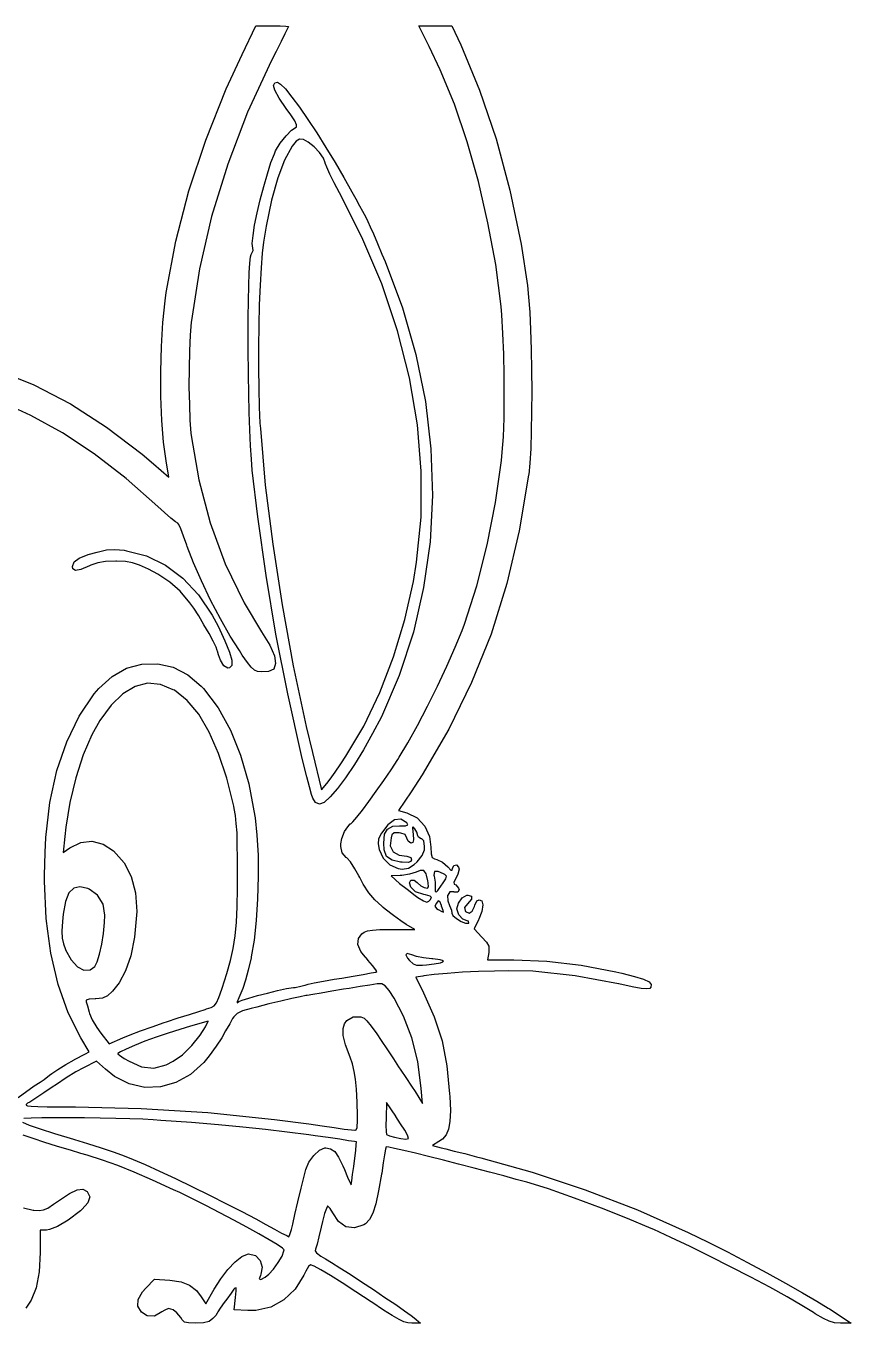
# Model space of a CAD drawing. Extents: x 79.4 to 120.6, y -134.6 to -65.4.
# Drawn here: x 111.06 to 114.24, y -134.37 to -129.37 of the extents above; entities that cross this region are included whole.
import ezdxf

# ---------------------------------------------------------------- set-up
doc = ezdxf.new("R2010")
doc.units = 0
doc.layers.add('BLACK', color=7, linetype='CONTINUOUS')

msp = doc.modelspace()

# ---------------------------------------------------------------- linework, layer by layer
at = {"layer": 'BLACK', "linetype": 'CONTINUOUS'}
for p, q in [((111.89, -129.475), (111.943, -129.365)), ((111.943, -129.365), (112.006, -129.365)), ((112.006, -129.365), (112.036, -129.365)), ((112.036, -129.365), (112.058, -129.366)), ((112.055, -129.395), (112.04, -129.425)), ((112.065, -129.375), (112.055, -129.395)), ((112.058, -129.366), (112.068, -129.367)), ((112.068, -129.367), (112.065, -129.375)), ((112.068, -129.367), (112.068, -129.367)), ((112.611, -129.444), (112.571, -129.365)), ((112.571, -129.365), (112.699, -129.365)), ((112.699, -129.365), (112.733, -129.438)), ((112.04, -129.425), (112.021, -129.463)), ((112.654, -129.534), (112.611, -129.444)), ((112.733, -129.438), (112.806, -129.613)), ((111.828, -129.608), (111.89, -129.475)), ((112.003, -129.498), (111.911, -129.697)), ((112.021, -129.463), (112.003, -129.498)), ((112.709, -129.667), (112.654, -129.534)), ((112.011, -129.594), (112.016, -129.584)), ((112.016, -129.613), (112.011, -129.594)), ((112.016, -129.584), (112.026, -129.582)), ((112.026, -129.582), (112.038, -129.589)), ((112.038, -129.589), (112.057, -129.608)), ((111.749, -129.805), (111.828, -129.608)), ((112.032, -129.643), (112.016, -129.613)), ((112.06, -129.683), (112.032, -129.643)), ((112.057, -129.608), (112.082, -129.639)), ((112.082, -129.639), (112.111, -129.678)), ((112.806, -129.613), (112.87, -129.8)), ((111.911, -129.697), (111.834, -129.898)), ((112.077, -129.708), (112.06, -129.683)), ((112.111, -129.678), (112.143, -129.725)), ((112.758, -129.812), (112.709, -129.667)), ((112.093, -129.731), (112.077, -129.708)), ((112.1, -129.746), (112.093, -129.731)), ((112.1, -129.754), (112.1, -129.746)), ((112.143, -129.725), (112.178, -129.777)), ((112.037, -129.817), (112.059, -129.788)), ((112.059, -129.788), (112.08, -129.767)), ((112.08, -129.767), (112.094, -129.758)), ((112.094, -129.758), (112.1, -129.754)), ((112.178, -129.777), (112.213, -129.833)), ((112.87, -129.8), (112.923, -129.998)), ((111.684, -130), (111.749, -129.805)), ((112.014, -129.858), (112.019, -129.847)), ((112.019, -129.847), (112.037, -129.817)), ((112.083, -129.829), (112.053, -129.882)), ((112.098, -129.809), (112.083, -129.828)), ((112.083, -129.828), (112.083, -129.829)), ((112.111, -129.801), (112.098, -129.809)), ((112.126, -129.803), (112.111, -129.801)), ((112.145, -129.813), (112.126, -129.803)), ((112.126, -129.803), (112.126, -129.803)), ((112.167, -129.831), (112.145, -129.813)), ((112.188, -129.853), (112.167, -129.831)), ((112.213, -129.833), (112.249, -129.891)), ((112.802, -129.965), (112.758, -129.812)), ((111.834, -129.898), (111.771, -130.1)), ((111.987, -129.935), (112.001, -129.892)), ((112.001, -129.892), (112.014, -129.858)), ((112.053, -129.882), (112.027, -129.951)), ((112.204, -129.875), (112.188, -129.853)), ((112.21, -129.893), (112.204, -129.875)), ((112.21, -129.894), (112.21, -129.893)), ((112.216, -129.91), (112.21, -129.894)), ((112.249, -129.891), (112.282, -129.949)), ((111.973, -129.984), (111.987, -129.935)), ((112.228, -129.936), (112.216, -129.91)), ((112.245, -129.97), (112.228, -129.936)), ((112.282, -129.949), (112.313, -130.004)), ((111.634, -130.195), (111.684, -130)), ((111.959, -130.035), (111.973, -129.984)), ((112.027, -129.951), (112.003, -130.036)), ((112.265, -130.008), (112.245, -129.97)), ((112.838, -130.124), (112.802, -129.965)), ((112.923, -129.998), (112.966, -130.206)), ((111.948, -130.086), (111.959, -130.035)), ((112.003, -130.036), (111.982, -130.137)), ((112.352, -130.179), (112.265, -130.008)), ((112.313, -130.004), (112.328, -130.032)), ((112.328, -130.032), (112.342, -130.059)), ((111.771, -130.1), (111.725, -130.301)), ((111.938, -130.133), (111.948, -130.086)), ((112.342, -130.059), (112.354, -130.079)), ((112.354, -130.079), (112.36, -130.09)), ((112.36, -130.09), (112.36, -130.09)), ((112.36, -130.09), (112.366, -130.099)), ((112.366, -130.099), (112.375, -130.119)), ((111.932, -130.173), (111.938, -130.133)), ((111.982, -130.137), (111.972, -130.198)), ((112.375, -130.119), (112.384, -130.14)), ((112.384, -130.14), (112.396, -130.167)), ((112.868, -130.285), (112.838, -130.124)), ((111.597, -130.392), (111.634, -130.195)), ((111.929, -130.204), (111.932, -130.173)), ((111.972, -130.198), (111.967, -130.241)), ((112.428, -130.359), (112.352, -130.179)), ((112.396, -130.167), (112.412, -130.204)), ((111.922, -130.255), (111.925, -130.246)), ((111.925, -130.246), (111.932, -130.231)), ((111.931, -130.222), (111.929, -130.204)), ((111.932, -130.231), (111.931, -130.222)), ((111.967, -130.241), (111.963, -130.297)), ((112.412, -130.204), (112.429, -130.245)), ((112.429, -130.245), (112.441, -130.273)), ((112.966, -130.206), (112.991, -130.365)), ((111.917, -130.317), (111.919, -130.28)), ((111.919, -130.28), (111.922, -130.255)), ((111.963, -130.297), (111.959, -130.364)), ((112.441, -130.273), (112.508, -130.452)), ((112.889, -130.446), (112.868, -130.285)), ((111.725, -130.301), (111.694, -130.5)), ((111.915, -130.366), (111.917, -130.317)), ((111.593, -130.424), (111.597, -130.392)), ((111.914, -130.424), (111.915, -130.366)), ((111.959, -130.364), (111.956, -130.44)), ((112.489, -130.54), (112.428, -130.359)), ((112.991, -130.365), (112.995, -130.41)), ((111.584, -130.508), (111.593, -130.424)), ((111.913, -130.489), (111.914, -130.424)), ((111.956, -130.44), (111.954, -130.52)), ((112.892, -130.479), (112.889, -130.446)), ((112.995, -130.41), (112.999, -130.468)), ((111.694, -130.5), (111.693, -130.507)), ((111.913, -130.559), (111.913, -130.489)), ((112.508, -130.452), (112.56, -130.632)), ((112.896, -130.55), (112.892, -130.479)), ((112.999, -130.468), (113.002, -130.537)), ((111.578, -130.601), (111.584, -130.508)), ((111.693, -130.507), (111.689, -130.557)), ((111.954, -130.52), (111.953, -130.602)), ((112.535, -130.721), (112.489, -130.54)), ((112.899, -130.63), (112.896, -130.55)), ((113.002, -130.537), (113.005, -130.612)), ((111.689, -130.557), (111.686, -130.618)), ((111.913, -130.633), (111.913, -130.559)), ((111.576, -130.697), (111.578, -130.601)), ((111.686, -130.618), (111.685, -130.686)), ((111.914, -130.684), (111.913, -130.633)), ((111.953, -130.602), (111.953, -130.684)), ((112.56, -130.632), (112.597, -130.813)), ((112.901, -130.713), (112.899, -130.63)), ((113.005, -130.612), (113.006, -130.692)), ((110.944, -130.692), (111.086, -130.749)), ((111.576, -130.794), (111.576, -130.697)), ((111.685, -130.686), (111.684, -130.756)), ((111.914, -130.708), (111.914, -130.684)), ((111.953, -130.684), (111.954, -130.762)), ((113.006, -130.692), (113.007, -130.773)), ((111.086, -130.749), (111.227, -130.822)), ((111.916, -130.783), (111.914, -130.708)), ((112.566, -130.902), (112.535, -130.721)), ((112.901, -130.797), (112.901, -130.713)), ((111.58, -130.886), (111.576, -130.794)), ((111.684, -130.756), (111.686, -130.824)), ((111.917, -130.855), (111.916, -130.783)), ((111.954, -130.762), (111.955, -130.834)), ((112.9, -130.877), (112.901, -130.797)), ((113.007, -130.773), (113.006, -130.852)), ((111.075, -130.866), (110.957, -130.813)), ((111.227, -130.822), (111.366, -130.911)), ((111.686, -130.824), (111.688, -130.885)), ((111.955, -130.834), (111.958, -130.896)), ((112.597, -130.813), (112.618, -130.995)), ((111.196, -130.934), (111.075, -130.866)), ((111.586, -130.969), (111.58, -130.886)), ((111.688, -130.885), (111.692, -130.935)), ((111.92, -130.922), (111.917, -130.855)), ((111.958, -130.896), (111.96, -130.917)), ((112.898, -130.949), (112.9, -130.877)), ((113.006, -130.852), (113.005, -130.927)), ((111.319, -131.015), (111.196, -130.934)), ((111.366, -130.911), (111.504, -131.016)), ((111.692, -130.935), (111.693, -130.944)), ((111.693, -130.944), (111.722, -131.115)), ((111.922, -130.983), (111.92, -130.922)), ((111.96, -130.917), (111.979, -131.135)), ((112.581, -131.081), (112.566, -130.902)), ((112.893, -131.008), (112.898, -130.949)), ((113.005, -130.927), (113.003, -130.994)), ((111.596, -131.041), (111.586, -130.969)), ((111.926, -131.035), (111.922, -130.983)), ((112.618, -130.995), (112.624, -131.175)), ((113.003, -130.994), (113, -131.05)), ((111.442, -131.11), (111.319, -131.015)), ((111.504, -131.016), (111.548, -131.053)), ((111.607, -131.104), (111.596, -131.041)), ((111.929, -131.077), (111.926, -131.035)), ((112.867, -131.202), (112.89, -131.04)), ((112.89, -131.04), (112.893, -131.008)), ((113, -131.05), (112.996, -131.094)), ((111.548, -131.053), (111.607, -131.104)), ((111.95, -131.257), (111.929, -131.077)), ((112.58, -131.258), (112.581, -131.081)), ((112.995, -131.097), (112.959, -131.311)), ((112.996, -131.094), (112.995, -131.097)), ((111.565, -131.218), (111.442, -131.11)), ((111.722, -131.115), (111.766, -131.28)), ((111.979, -131.135), (112.008, -131.362)), ((112.624, -131.175), (112.615, -131.354)), ((111.59, -131.24), (111.565, -131.218)), ((111.614, -131.262), (111.59, -131.24)), ((112.835, -131.365), (112.867, -131.202)), ((111.632, -131.276), (111.614, -131.262)), ((111.641, -131.282), (111.632, -131.276)), ((111.645, -131.287), (111.641, -131.282)), ((111.653, -131.304), (111.645, -131.287)), ((111.766, -131.28), (111.824, -131.438)), ((111.982, -131.484), (111.95, -131.257)), ((112.563, -131.432), (112.58, -131.258)), ((111.664, -131.332), (111.653, -131.304)), ((111.676, -131.367), (111.664, -131.332)), ((112.959, -131.311), (112.911, -131.514)), ((111.296, -131.402), (111.33, -131.393)), ((111.33, -131.393), (111.367, -131.385)), ((111.367, -131.385), (111.399, -131.383)), ((111.399, -131.383), (111.434, -131.386)), ((111.434, -131.386), (111.444, -131.388)), ((111.444, -131.388), (111.521, -131.408)), ((111.678, -131.372), (111.676, -131.367)), ((111.702, -131.434), (111.678, -131.372)), ((112.008, -131.362), (112.044, -131.596)), ((112.615, -131.354), (112.59, -131.53)), ((112.795, -131.523), (112.835, -131.365)), ((111.235, -131.449), (111.241, -131.431)), ((111.237, -131.458), (111.235, -131.449)), ((111.241, -131.431), (111.261, -131.416)), ((111.261, -131.416), (111.296, -131.402)), ((111.301, -131.446), (111.268, -131.46)), ((111.306, -131.444), (111.301, -131.446)), ((111.333, -131.434), (111.306, -131.444)), ((111.363, -131.429), (111.333, -131.434)), ((111.403, -131.428), (111.363, -131.429)), ((111.405, -131.428), (111.403, -131.428)), ((111.44, -131.43), (111.405, -131.428)), ((111.467, -131.434), (111.44, -131.43)), ((111.494, -131.443), (111.467, -131.434)), ((111.528, -131.459), (111.494, -131.443)), ((111.521, -131.408), (111.594, -131.444)), ((111.594, -131.444), (111.661, -131.494)), ((111.733, -131.504), (111.702, -131.434)), ((111.824, -131.438), (111.898, -131.589)), ((112.551, -131.506), (112.563, -131.432)), ((111.247, -131.464), (111.237, -131.458)), ((111.268, -131.46), (111.247, -131.464)), ((111.565, -131.478), (111.528, -131.459)), ((111.611, -131.509), (111.565, -131.478)), ((111.661, -131.494), (111.721, -131.558)), ((112.02, -131.709), (111.982, -131.484)), ((111.65, -131.544), (111.611, -131.509)), ((111.688, -131.589), (111.65, -131.544)), ((111.768, -131.578), (111.733, -131.504)), ((112.518, -131.653), (112.551, -131.506)), ((112.59, -131.53), (112.551, -131.702)), ((112.747, -131.671), (112.795, -131.523)), ((112.911, -131.514), (112.85, -131.709)), ((111.703, -131.609), (111.688, -131.589)), ((111.721, -131.558), (111.774, -131.636)), ((111.806, -131.65), (111.768, -131.578)), ((111.898, -131.589), (111.965, -131.7)), ((112.044, -131.596), (112.087, -131.832)), ((111.722, -131.639), (111.703, -131.609)), ((111.742, -131.673), (111.722, -131.639)), ((111.774, -131.636), (111.797, -131.679)), ((111.843, -131.717), (111.806, -131.65)), ((111.762, -131.707), (111.742, -131.673)), ((111.797, -131.679), (111.823, -131.735)), ((111.965, -131.7), (111.996, -131.752)), ((112.474, -131.797), (112.518, -131.653)), ((112.712, -131.76), (112.738, -131.696)), ((112.738, -131.696), (112.747, -131.671)), ((111.778, -131.737), (111.762, -131.707)), ((111.789, -131.76), (111.778, -131.737)), ((111.823, -131.735), (111.841, -131.779)), ((111.879, -131.773), (111.843, -131.717)), ((112.066, -131.939), (112.02, -131.709)), ((112.551, -131.702), (112.496, -131.869)), ((112.85, -131.709), (112.775, -131.896)), ((111.793, -131.773), (111.789, -131.76)), ((111.794, -131.775), (111.793, -131.773)), ((111.798, -131.789), (111.794, -131.775)), ((111.806, -131.81), (111.798, -131.789)), ((111.841, -131.779), (111.85, -131.81)), ((111.89, -131.79), (111.879, -131.773)), ((111.91, -131.819), (111.89, -131.79)), ((111.996, -131.752), (112.014, -131.793)), ((112.014, -131.793), (112.019, -131.823)), ((112.421, -131.935), (112.474, -131.797)), ((112.679, -131.833), (112.712, -131.76)), ((111.388, -131.873), (111.444, -131.841)), ((111.444, -131.841), (111.503, -131.825)), ((111.503, -131.825), (111.564, -131.824)), ((111.564, -131.824), (111.623, -131.837)), ((111.623, -131.837), (111.68, -131.866)), ((111.819, -131.832), (111.806, -131.81)), ((111.835, -131.84), (111.819, -131.832)), ((111.841, -131.839), (111.835, -131.84)), ((111.85, -131.83), (111.841, -131.839)), ((111.85, -131.81), (111.85, -131.83)), ((111.925, -131.837), (111.91, -131.819)), ((111.937, -131.848), (111.925, -131.837)), ((111.949, -131.853), (111.937, -131.848)), ((112.012, -131.844), (111.992, -131.854)), ((112.019, -131.823), (112.012, -131.844)), ((112.087, -131.832), (112.137, -132.066)), ((112.643, -131.91), (112.679, -131.833)), ((111.337, -131.919), (111.388, -131.873)), ((111.525, -131.899), (111.477, -131.911)), ((111.575, -131.903), (111.525, -131.899)), ((111.68, -131.866), (111.732, -131.91)), ((111.963, -131.855), (111.949, -131.853)), ((111.992, -131.854), (111.963, -131.855)), ((112.496, -131.869), (112.427, -132.028)), ((112.775, -131.896), (112.687, -132.076)), ((111.261, -132.026), (111.319, -131.94)), ((111.319, -131.94), (111.337, -131.919)), ((111.429, -131.939), (111.384, -131.983)), ((111.477, -131.911), (111.429, -131.939)), ((111.624, -131.924), (111.575, -131.903)), ((111.629, -131.926), (111.624, -131.924)), ((111.677, -131.965), (111.629, -131.926)), ((111.732, -131.91), (111.741, -131.919)), ((111.741, -131.919), (111.797, -131.994)), ((112.119, -132.177), (112.066, -131.939)), ((112.359, -132.064), (112.421, -131.935)), ((112.605, -131.987), (112.643, -131.91)), ((111.384, -131.983), (111.341, -132.042)), ((111.722, -132.018), (111.677, -131.965)), ((111.797, -131.994), (111.845, -132.079)), ((112.566, -132.062), (112.605, -131.987)), ((111.213, -132.124), (111.261, -132.026)), ((111.341, -132.042), (111.31, -132.098)), ((111.762, -132.087), (111.722, -132.018)), ((112.427, -132.028), (112.393, -132.093)), ((111.31, -132.098), (111.277, -132.175)), ((111.799, -132.169), (111.762, -132.087)), ((111.845, -132.079), (111.884, -132.176)), ((112.137, -132.066), (112.161, -132.166)), ((112.29, -132.18), (112.359, -132.064)), ((112.393, -132.093), (112.358, -132.155)), ((112.529, -132.128), (112.566, -132.062)), ((112.687, -132.076), (112.584, -132.252)), ((111.175, -132.235), (111.213, -132.124)), ((112.496, -132.184), (112.529, -132.128)), ((111.277, -132.175), (111.248, -132.263)), ((111.831, -132.265), (111.799, -132.169)), ((111.884, -132.176), (111.915, -132.287)), ((112.128, -132.214), (112.119, -132.177)), ((112.161, -132.166), (112.196, -132.31)), ((112.271, -132.209), (112.29, -132.18)), ((112.358, -132.155), (112.323, -132.212)), ((112.464, -132.232), (112.49, -132.193)), ((112.49, -132.193), (112.496, -132.184)), ((111.148, -132.358), (111.175, -132.235)), ((112.139, -132.26), (112.128, -132.214)), ((112.229, -132.268), (112.248, -132.242)), ((112.248, -132.242), (112.271, -132.209)), ((112.323, -132.212), (112.289, -132.263)), ((112.436, -132.273), (112.464, -132.232)), ((111.248, -132.263), (111.225, -132.358)), ((111.858, -132.373), (111.831, -132.265)), ((111.915, -132.287), (111.939, -132.411)), ((112.149, -132.298), (112.139, -132.26)), ((112.157, -132.327), (112.149, -132.298)), ((112.196, -132.31), (112.216, -132.285)), ((112.216, -132.285), (112.229, -132.268)), ((112.289, -132.263), (112.258, -132.305)), ((112.407, -132.315), (112.436, -132.273)), ((112.584, -132.252), (112.542, -132.317)), ((112.162, -132.342), (112.157, -132.327)), ((112.173, -132.358), (112.162, -132.342)), ((112.229, -132.337), (112.206, -132.358)), ((112.258, -132.305), (112.229, -132.337)), ((112.379, -132.354), (112.407, -132.315)), ((112.542, -132.317), (112.493, -132.389)), ((111.132, -132.493), (111.148, -132.358)), ((111.225, -132.358), (111.209, -132.454)), ((111.859, -132.381), (111.858, -132.373)), ((111.864, -132.409), (111.859, -132.381)), ((112.188, -132.365), (112.173, -132.358)), ((112.206, -132.358), (112.188, -132.365)), ((112.332, -132.415), (112.354, -132.388)), ((112.354, -132.388), (112.379, -132.354)), ((112.493, -132.389), (112.525, -132.398)), ((112.525, -132.398), (112.565, -132.417)), ((111.867, -132.439), (111.864, -132.409)), ((111.87, -132.475), (111.867, -132.439)), ((111.939, -132.411), (111.94, -132.418)), ((111.94, -132.418), (111.947, -132.484)), ((112.298, -132.452), (112.307, -132.441)), ((112.307, -132.441), (112.309, -132.44)), ((112.309, -132.44), (112.317, -132.433)), ((112.317, -132.433), (112.332, -132.415)), ((112.452, -132.444), (112.427, -132.477)), ((112.45, -132.461), (112.471, -132.45)), ((112.477, -132.425), (112.452, -132.444)), ((112.471, -132.45), (112.497, -132.448)), ((112.502, -132.423), (112.477, -132.425)), ((112.497, -132.448), (112.52, -132.448)), ((112.525, -132.437), (112.502, -132.423)), ((112.52, -132.448), (112.529, -132.445)), ((112.526, -132.439), (112.525, -132.437)), ((112.529, -132.445), (112.526, -132.439)), ((112.565, -132.417), (112.595, -132.449)), ((112.595, -132.449), (112.613, -132.49)), ((111.13, -132.551), (111.132, -132.493)), ((111.205, -132.489), (111.199, -132.551)), ((111.209, -132.454), (111.205, -132.489)), ((111.871, -132.519), (111.87, -132.475)), ((111.947, -132.484), (111.951, -132.561)), ((112.271, -132.518), (112.274, -132.497)), ((112.274, -132.497), (112.285, -132.47)), ((112.285, -132.47), (112.298, -132.452)), ((112.416, -132.499), (112.414, -132.518)), ((112.427, -132.477), (112.416, -132.499)), ((112.436, -132.515), (112.439, -132.481)), ((112.439, -132.481), (112.45, -132.461)), ((112.464, -132.494), (112.461, -132.526)), ((112.467, -132.483), (112.464, -132.494)), ((112.476, -132.475), (112.467, -132.483)), ((112.496, -132.475), (112.476, -132.475)), ((112.502, -132.476), (112.496, -132.475)), ((112.519, -132.482), (112.502, -132.476)), ((112.525, -132.496), (112.519, -132.482)), ((112.53, -132.508), (112.525, -132.496)), ((112.549, -132.452), (112.547, -132.455)), ((112.547, -132.455), (112.548, -132.471)), ((112.548, -132.471), (112.549, -132.48)), ((112.556, -132.46), (112.549, -132.452)), ((112.549, -132.48), (112.551, -132.502)), ((112.564, -132.473), (112.556, -132.46)), ((112.568, -132.487), (112.564, -132.473)), ((112.57, -132.492), (112.568, -132.487)), ((112.581, -132.498), (112.57, -132.492)), ((112.583, -132.498), (112.581, -132.498)), ((112.591, -132.506), (112.583, -132.498)), ((112.613, -132.49), (112.618, -132.531)), ((111.199, -132.551), (111.225, -132.533)), ((111.225, -132.533), (111.267, -132.512)), ((111.267, -132.512), (111.31, -132.508)), ((111.31, -132.508), (111.354, -132.519)), ((111.354, -132.519), (111.393, -132.545)), ((111.393, -132.545), (111.434, -132.591)), ((111.872, -132.575), (111.871, -132.519)), ((112.27, -132.528), (112.271, -132.518)), ((112.275, -132.553), (112.27, -132.528)), ((112.414, -132.518), (112.418, -132.539)), ((112.418, -132.539), (112.434, -132.573)), ((112.437, -132.541), (112.436, -132.515)), ((112.447, -132.566), (112.437, -132.541)), ((112.461, -132.526), (112.472, -132.549)), ((112.472, -132.549), (112.496, -132.562)), ((112.541, -132.515), (112.53, -132.508)), ((112.548, -132.513), (112.541, -132.515)), ((112.551, -132.502), (112.548, -132.513)), ((112.584, -132.563), (112.593, -132.541)), ((112.593, -132.528), (112.591, -132.506)), ((112.593, -132.541), (112.593, -132.528)), ((112.618, -132.531), (112.619, -132.556)), ((111.127, -132.64), (111.13, -132.551)), ((111.434, -132.591), (111.462, -132.644)), ((111.872, -132.644), (111.872, -132.575)), ((111.951, -132.561), (111.951, -132.644)), ((112.291, -132.57), (112.275, -132.553)), ((112.294, -132.572), (112.291, -132.57)), ((112.308, -132.587), (112.294, -132.572)), ((112.325, -132.614), (112.308, -132.587)), ((112.434, -132.573), (112.46, -132.599)), ((112.468, -132.581), (112.447, -132.566)), ((112.46, -132.599), (112.492, -132.613)), ((112.501, -132.588), (112.468, -132.581)), ((112.496, -132.562), (112.525, -132.565)), ((112.507, -132.589), (112.501, -132.588)), ((112.53, -132.59), (112.507, -132.589)), ((112.525, -132.565), (112.54, -132.57)), ((112.541, -132.586), (112.53, -132.59)), ((112.532, -132.611), (112.554, -132.597)), ((112.54, -132.57), (112.543, -132.579)), ((112.543, -132.579), (112.541, -132.586)), ((112.554, -132.597), (112.565, -132.587)), ((112.565, -132.587), (112.584, -132.563)), ((112.619, -132.556), (112.623, -132.57)), ((112.623, -132.57), (112.632, -132.576)), ((112.632, -132.576), (112.641, -132.578)), ((112.641, -132.578), (112.663, -132.589)), ((112.663, -132.589), (112.683, -132.606)), ((112.707, -132.601), (112.717, -132.599)), ((112.717, -132.599), (112.725, -132.608)), ((111.127, -132.662), (111.127, -132.64)), ((111.462, -132.644), (111.478, -132.707)), ((111.872, -132.689), (111.872, -132.644)), ((111.951, -132.644), (111.949, -132.73)), ((112.34, -132.641), (112.325, -132.614)), ((112.344, -132.647), (112.34, -132.641)), ((112.357, -132.673), (112.344, -132.647)), ((112.5, -132.64), (112.464, -132.641)), ((112.464, -132.641), (112.497, -132.67)), ((112.492, -132.613), (112.507, -132.615)), ((112.506, -132.64), (112.5, -132.64)), ((112.536, -132.635), (112.506, -132.64)), ((112.507, -132.615), (112.532, -132.611)), ((112.561, -132.627), (112.536, -132.635)), ((112.576, -132.62), (112.561, -132.627)), ((112.591, -132.62), (112.576, -132.62)), ((112.6, -132.633), (112.591, -132.62)), ((112.601, -132.638), (112.6, -132.633)), ((112.606, -132.66), (112.601, -132.638)), ((112.632, -132.625), (112.629, -132.638)), ((112.629, -132.638), (112.63, -132.642)), ((112.63, -132.642), (112.634, -132.665)), ((112.646, -132.624), (112.632, -132.625)), ((112.667, -132.633), (112.646, -132.624)), ((112.672, -132.636), (112.667, -132.633)), ((112.678, -132.643), (112.672, -132.636)), ((112.675, -132.653), (112.678, -132.643)), ((112.683, -132.606), (112.695, -132.619)), ((112.695, -132.619), (112.7, -132.619)), ((112.7, -132.619), (112.701, -132.613)), ((112.701, -132.613), (112.707, -132.601)), ((112.722, -132.635), (112.714, -132.652)), ((112.727, -132.615), (112.722, -132.635)), ((112.725, -132.608), (112.727, -132.615)), ((111.134, -132.806), (111.127, -132.662)), ((111.24, -132.688), (111.221, -132.707)), ((111.263, -132.683), (111.24, -132.688)), ((111.294, -132.69), (111.263, -132.683)), ((111.299, -132.692), (111.294, -132.69)), ((111.332, -132.716), (111.299, -132.692)), ((111.871, -132.76), (111.872, -132.689)), ((112.378, -132.706), (112.357, -132.673)), ((112.497, -132.67), (112.526, -132.693)), ((112.526, -132.693), (112.557, -132.717)), ((112.535, -132.668), (112.541, -132.658)), ((112.54, -132.685), (112.535, -132.668)), ((112.559, -132.703), (112.54, -132.685)), ((112.541, -132.658), (112.553, -132.658)), ((112.553, -132.658), (112.565, -132.667)), ((112.565, -132.667), (112.566, -132.668)), ((112.566, -132.668), (112.579, -132.679)), ((112.579, -132.679), (112.592, -132.686)), ((112.592, -132.686), (112.605, -132.689)), ((112.605, -132.689), (112.609, -132.684)), ((112.608, -132.668), (112.606, -132.66)), ((112.609, -132.684), (112.608, -132.668)), ((112.634, -132.665), (112.635, -132.685)), ((112.635, -132.685), (112.635, -132.7)), ((112.635, -132.7), (112.638, -132.704)), ((112.638, -132.704), (112.645, -132.697)), ((112.645, -132.697), (112.659, -132.677)), ((112.659, -132.677), (112.663, -132.672)), ((112.663, -132.672), (112.675, -132.653)), ((112.714, -132.652), (112.706, -132.666)), ((112.706, -132.666), (112.708, -132.673)), ((112.708, -132.673), (112.714, -132.676)), ((112.714, -132.676), (112.725, -132.688)), ((112.727, -132.695), (112.722, -132.704)), ((112.725, -132.688), (112.727, -132.695)), ((111.208, -132.74), (111.199, -132.789)), ((111.221, -132.707), (111.208, -132.74)), ((111.353, -132.75), (111.332, -132.716)), ((111.36, -132.793), (111.353, -132.75)), ((111.478, -132.707), (111.483, -132.779)), ((111.949, -132.73), (111.944, -132.813)), ((112.402, -132.734), (112.378, -132.706)), ((112.429, -132.758), (112.402, -132.734)), ((112.557, -132.717), (112.568, -132.724)), ((112.591, -132.713), (112.559, -132.703)), ((112.568, -132.724), (112.589, -132.737)), ((112.589, -132.737), (112.602, -132.742)), ((112.597, -132.714), (112.591, -132.713)), ((112.615, -132.719), (112.597, -132.714)), ((112.602, -132.742), (112.61, -132.739)), ((112.61, -132.739), (112.615, -132.734)), ((112.62, -132.724), (112.615, -132.719)), ((112.615, -132.734), (112.62, -132.724)), ((112.639, -132.746), (112.633, -132.758)), ((112.646, -132.738), (112.639, -132.746)), ((112.652, -132.74), (112.646, -132.738)), ((112.659, -132.756), (112.652, -132.74)), ((112.683, -132.715), (112.682, -132.717)), ((112.682, -132.717), (112.683, -132.738)), ((112.691, -132.703), (112.683, -132.715)), ((112.683, -132.738), (112.69, -132.755)), ((112.707, -132.703), (112.691, -132.703)), ((112.708, -132.704), (112.707, -132.703)), ((112.722, -132.704), (112.708, -132.704)), ((112.718, -132.768), (112.724, -132.746)), ((112.724, -132.746), (112.738, -132.726)), ((112.738, -132.726), (112.756, -132.716)), ((112.759, -132.749), (112.748, -132.763)), ((112.756, -132.716), (112.76, -132.715)), ((112.774, -132.731), (112.759, -132.749)), ((112.76, -132.715), (112.774, -132.719)), ((112.774, -132.719), (112.774, -132.731)), ((112.787, -132.754), (112.795, -132.738)), ((112.795, -132.738), (112.804, -132.733)), ((112.804, -132.733), (112.815, -132.737)), ((112.815, -132.737), (112.818, -132.753)), ((111.199, -132.789), (111.196, -132.817)), ((111.359, -132.821), (111.36, -132.793)), ((111.483, -132.779), (111.476, -132.863)), ((111.868, -132.82), (111.871, -132.76)), ((112.434, -132.763), (112.429, -132.758)), ((112.442, -132.77), (112.434, -132.763)), ((112.473, -132.794), (112.442, -132.77)), ((112.502, -132.815), (112.473, -132.794)), ((112.633, -132.758), (112.64, -132.767)), ((112.64, -132.767), (112.646, -132.771)), ((112.646, -132.771), (112.66, -132.779)), ((112.659, -132.758), (112.659, -132.756)), ((112.665, -132.775), (112.659, -132.758)), ((112.66, -132.779), (112.666, -132.781)), ((112.666, -132.781), (112.665, -132.775)), ((112.69, -132.755), (112.698, -132.773)), ((112.698, -132.773), (112.699, -132.785)), ((112.699, -132.785), (112.703, -132.794)), ((112.703, -132.794), (112.717, -132.806)), ((112.719, -132.772), (112.718, -132.768)), ((112.726, -132.791), (112.719, -132.772)), ((112.741, -132.808), (112.726, -132.791)), ((112.748, -132.763), (112.75, -132.775)), ((112.75, -132.775), (112.752, -132.778)), ((112.752, -132.778), (112.765, -132.785)), ((112.765, -132.785), (112.777, -132.777)), ((112.777, -132.777), (112.786, -132.759)), ((112.786, -132.759), (112.787, -132.754)), ((112.814, -132.778), (112.803, -132.808)), ((112.818, -132.753), (112.814, -132.778)), ((111.14, -132.854), (111.134, -132.806)), ((111.196, -132.817), (111.194, -132.854)), ((111.355, -132.863), (111.359, -132.821)), ((111.863, -132.873), (111.868, -132.82)), ((111.944, -132.813), (111.936, -132.889)), ((112.373, -132.853), (112.392, -132.85)), ((112.392, -132.85), (112.421, -132.848)), ((112.421, -132.848), (112.462, -132.848)), ((112.462, -132.848), (112.556, -132.848)), ((112.523, -132.829), (112.502, -132.815)), ((112.556, -132.848), (112.523, -132.829)), ((112.717, -132.806), (112.735, -132.817)), ((112.735, -132.817), (112.752, -132.824)), ((112.758, -132.815), (112.741, -132.808)), ((112.752, -132.824), (112.763, -132.824)), ((112.763, -132.816), (112.758, -132.815)), ((112.764, -132.823), (112.763, -132.816)), ((112.763, -132.824), (112.764, -132.823)), ((112.801, -132.811), (112.785, -132.846)), ((112.785, -132.846), (112.815, -132.877)), ((112.803, -132.808), (112.801, -132.811)), ((111.151, -132.939), (111.14, -132.854)), ((111.194, -132.854), (111.195, -132.881)), ((111.195, -132.881), (111.2, -132.903)), ((111.348, -132.905), (111.355, -132.863)), ((111.474, -132.878), (111.46, -132.95)), ((111.476, -132.863), (111.474, -132.878)), ((111.855, -132.921), (111.863, -132.873)), ((111.936, -132.889), (111.925, -132.953)), ((112.336, -132.906), (112.339, -132.883)), ((112.339, -132.883), (112.352, -132.865)), ((112.352, -132.865), (112.361, -132.858)), ((112.361, -132.858), (112.373, -132.853)), ((112.815, -132.877), (112.833, -132.897)), ((112.833, -132.897), (112.841, -132.912)), ((111.18, -133.06), (111.151, -132.939)), ((111.2, -132.903), (111.208, -132.925)), ((111.208, -132.925), (111.208, -132.926)), ((111.208, -132.926), (111.23, -132.965)), ((111.331, -132.973), (111.34, -132.943)), ((111.34, -132.943), (111.348, -132.905)), ((111.46, -132.95), (111.44, -133.007)), ((111.845, -132.968), (111.855, -132.921)), ((112.348, -132.933), (112.336, -132.906)), ((112.358, -132.946), (112.348, -132.933)), ((112.374, -132.965), (112.358, -132.946)), ((112.527, -132.941), (112.521, -132.946)), ((112.521, -132.946), (112.528, -132.959)), ((112.545, -132.946), (112.527, -132.941)), ((112.562, -132.952), (112.545, -132.946)), ((112.841, -132.936), (112.836, -132.965)), ((112.841, -132.912), (112.842, -132.93)), ((112.842, -132.93), (112.841, -132.936)), ((111.23, -132.965), (111.254, -132.992)), ((111.254, -132.992), (111.279, -133.005)), ((111.303, -133.004), (111.322, -132.99)), ((111.322, -132.99), (111.331, -132.973)), ((111.831, -133.018), (111.845, -132.968)), ((111.924, -132.957), (111.913, -133.005)), ((111.925, -132.953), (111.924, -132.957)), ((112.374, -132.966), (112.374, -132.965)), ((112.393, -132.987), (112.374, -132.966)), ((112.406, -133.003), (112.393, -132.987)), ((112.528, -132.959), (112.536, -132.968)), ((112.536, -132.968), (112.549, -132.98)), ((112.549, -132.98), (112.563, -132.985)), ((112.59, -132.957), (112.562, -132.952)), ((112.563, -132.985), (112.585, -132.985)), ((112.585, -132.985), (112.601, -132.984)), ((112.622, -132.961), (112.59, -132.957)), ((112.601, -132.984), (112.63, -132.98)), ((112.625, -132.961), (112.622, -132.961)), ((112.654, -132.965), (112.625, -132.961)), ((112.63, -132.98), (112.655, -132.976)), ((112.667, -132.969), (112.654, -132.965)), ((112.655, -132.976), (112.664, -132.973)), ((112.664, -132.973), (112.667, -132.969)), ((112.836, -132.965), (112.938, -132.965)), ((112.938, -132.965), (113.065, -132.97)), ((113.065, -132.97), (113.198, -132.986)), ((113.198, -132.986), (113.332, -133.011)), ((111.279, -133.005), (111.303, -133.004)), ((111.44, -133.007), (111.415, -133.054)), ((111.813, -133.074), (111.831, -133.018)), ((111.903, -133.043), (111.892, -133.076)), ((111.913, -133.005), (111.903, -133.043)), ((112.168, -133.054), (112.203, -133.047)), ((112.203, -133.047), (112.245, -133.04)), ((112.245, -133.04), (112.274, -133.035)), ((112.274, -133.035), (112.318, -133.028)), ((112.318, -133.028), (112.357, -133.021)), ((112.357, -133.021), (112.387, -133.015)), ((112.387, -133.015), (112.405, -133.012)), ((112.405, -133.012), (112.409, -133.01)), ((112.409, -133.01), (112.406, -133.003)), ((112.587, -133.028), (112.56, -133.032)), ((112.56, -133.032), (112.59, -133.092)), ((112.591, -133.027), (112.587, -133.028)), ((112.63, -133.022), (112.591, -133.027)), ((112.681, -133.017), (112.63, -133.022)), ((112.74, -133.013), (112.681, -133.017)), ((112.802, -133.01), (112.74, -133.013)), ((112.863, -133.008), (112.802, -133.01)), ((112.918, -133.007), (112.863, -133.008)), ((113.011, -133.009), (112.918, -133.007)), ((113.175, -133.026), (113.011, -133.009)), ((113.342, -133.058), (113.175, -133.026)), ((113.332, -133.011), (113.354, -133.016)), ((113.354, -133.016), (113.404, -133.029)), ((113.404, -133.029), (113.438, -133.04)), ((113.438, -133.04), (113.46, -133.05)), ((113.46, -133.05), (113.468, -133.06)), ((111.218, -133.169), (111.18, -133.06)), ((111.39, -133.086), (111.37, -133.104)), ((111.415, -133.054), (111.39, -133.086)), ((111.8, -133.11), (111.811, -133.078)), ((111.811, -133.078), (111.813, -133.074)), ((111.892, -133.076), (111.877, -133.111)), ((111.949, -133.103), (111.987, -133.093)), ((111.987, -133.093), (112.026, -133.083)), ((112.026, -133.083), (112.061, -133.076)), ((112.061, -133.076), (112.088, -133.071)), ((112.088, -133.071), (112.094, -133.071)), ((112.094, -133.071), (112.116, -133.067)), ((112.116, -133.067), (112.132, -133.063)), ((112.132, -133.063), (112.133, -133.062)), ((112.133, -133.062), (112.144, -133.059)), ((112.162, -133.098), (112.14, -133.102)), ((112.144, -133.059), (112.168, -133.054)), ((112.195, -133.093), (112.162, -133.098)), ((112.236, -133.086), (112.195, -133.093)), ((112.281, -133.078), (112.236, -133.086)), ((112.302, -133.075), (112.281, -133.078)), ((112.345, -133.068), (112.302, -133.075)), ((112.382, -133.062), (112.345, -133.068)), ((112.41, -133.058), (112.382, -133.062)), ((112.424, -133.057), (112.41, -133.058)), ((112.429, -133.057), (112.424, -133.057)), ((112.442, -133.065), (112.429, -133.057)), ((112.457, -133.083), (112.442, -133.065)), ((112.476, -133.113), (112.457, -133.083)), ((112.59, -133.092), (112.631, -133.184)), ((113.343, -133.058), (113.342, -133.058)), ((113.394, -133.069), (113.343, -133.058)), ((113.429, -133.076), (113.394, -133.069)), ((113.451, -133.077), (113.429, -133.076)), ((113.462, -133.075), (113.451, -133.077)), ((113.466, -133.07), (113.462, -133.075)), ((113.468, -133.06), (113.466, -133.07)), ((111.299, -133.116), (111.288, -133.12)), ((111.288, -133.12), (111.288, -133.127)), ((111.288, -133.127), (111.293, -133.142)), ((111.293, -133.142), (111.3, -133.166)), ((111.323, -133.115), (111.299, -133.116)), ((111.325, -133.115), (111.323, -133.115)), ((111.351, -133.113), (111.325, -133.115)), ((111.37, -133.104), (111.351, -133.113)), ((111.752, -133.154), (111.77, -133.149)), ((111.77, -133.149), (111.782, -133.142)), ((111.782, -133.142), (111.791, -133.13)), ((111.791, -133.13), (111.8, -133.11)), ((111.877, -133.111), (111.87, -133.127)), ((111.87, -133.127), (111.871, -133.13)), ((111.871, -133.13), (111.877, -133.126)), ((111.877, -133.126), (111.89, -133.12)), ((111.89, -133.12), (111.916, -133.112)), ((111.916, -133.112), (111.949, -133.103)), ((111.947, -133.147), (111.924, -133.153)), ((111.993, -133.135), (111.947, -133.147)), ((112.039, -133.124), (111.993, -133.135)), ((112.081, -133.114), (112.039, -133.124)), ((112.114, -133.107), (112.081, -133.114)), ((112.135, -133.103), (112.114, -133.107)), ((112.14, -133.102), (112.135, -133.103)), ((112.512, -133.182), (112.476, -133.113)), ((111.267, -133.266), (111.218, -133.169)), ((111.3, -133.166), (111.301, -133.172)), ((111.301, -133.172), (111.311, -133.196)), ((111.311, -133.196), (111.329, -133.226)), ((111.598, -133.204), (111.643, -133.189)), ((111.643, -133.189), (111.686, -133.175)), ((111.686, -133.175), (111.722, -133.164)), ((111.722, -133.164), (111.747, -133.156)), ((111.747, -133.156), (111.752, -133.154)), ((111.853, -133.191), (111.842, -133.211)), ((111.857, -133.184), (111.853, -133.191)), ((111.87, -133.172), (111.857, -133.184)), ((111.891, -133.162), (111.87, -133.172)), ((111.924, -133.153), (111.891, -133.162)), ((112.284, -133.211), (112.293, -133.199)), ((112.293, -133.199), (112.318, -133.184)), ((112.318, -133.184), (112.347, -133.185)), ((112.347, -133.185), (112.36, -133.19)), ((112.36, -133.19), (112.371, -133.2)), ((112.371, -133.2), (112.388, -133.221)), ((112.544, -133.266), (112.512, -133.182)), ((112.631, -133.184), (112.661, -133.277)), ((111.329, -133.226), (111.344, -133.247)), ((111.344, -133.247), (111.377, -133.289)), ((111.458, -133.254), (111.497, -133.239)), ((111.497, -133.239), (111.542, -133.223)), ((111.542, -133.223), (111.589, -133.207)), ((111.604, -133.247), (111.558, -133.263)), ((111.589, -133.207), (111.598, -133.204)), ((111.649, -133.233), (111.604, -133.247)), ((111.69, -133.22), (111.649, -133.233)), ((111.759, -133.201), (111.69, -133.22)), ((111.728, -133.255), (111.748, -133.223)), ((111.748, -133.223), (111.759, -133.201)), ((111.826, -133.239), (111.811, -133.265)), ((111.842, -133.211), (111.826, -133.239)), ((112.279, -133.23), (112.284, -133.211)), ((112.28, -133.256), (112.279, -133.23)), ((112.388, -133.221), (112.409, -133.25)), ((112.409, -133.25), (112.426, -133.276)), ((111.3, -133.319), (111.267, -133.266)), ((111.377, -133.289), (111.43, -133.265)), ((111.43, -133.265), (111.458, -133.254)), ((111.474, -133.295), (111.442, -133.309)), ((111.514, -133.279), (111.474, -133.295)), ((111.558, -133.263), (111.514, -133.279)), ((111.66, -133.331), (111.696, -133.295)), ((111.696, -133.295), (111.728, -133.255)), ((111.789, -133.298), (111.763, -133.335)), ((111.811, -133.265), (111.789, -133.298)), ((112.289, -133.292), (112.28, -133.256)), ((112.306, -133.34), (112.289, -133.292)), ((112.426, -133.276), (112.45, -133.312)), ((112.567, -133.357), (112.544, -133.266)), ((112.661, -133.277), (112.68, -133.374)), ((111.209, -133.368), (111.242, -133.35)), ((111.242, -133.35), (111.243, -133.349)), ((111.243, -133.349), (111.285, -133.327)), ((111.285, -133.327), (111.3, -133.319)), ((111.42, -133.32), (111.41, -133.326)), ((111.41, -133.326), (111.41, -133.327)), ((111.41, -133.327), (111.417, -133.333)), ((111.417, -133.333), (111.434, -133.345)), ((111.442, -133.309), (111.42, -133.32)), ((111.434, -133.345), (111.454, -133.356)), ((111.624, -133.356), (111.66, -133.331)), ((111.763, -133.335), (111.742, -133.36)), ((112.315, -133.366), (112.306, -133.34)), ((112.45, -133.312), (112.473, -133.347)), ((112.473, -133.347), (112.493, -133.377)), ((111.155, -133.403), (111.178, -133.387)), ((111.178, -133.387), (111.209, -133.368)), ((111.248, -133.397), (111.211, -133.42)), ((111.278, -133.381), (111.248, -133.397)), ((111.328, -133.356), (111.278, -133.381)), ((111.362, -133.386), (111.328, -133.356)), ((111.397, -133.414), (111.362, -133.386)), ((111.454, -133.356), (111.502, -133.377)), ((111.502, -133.377), (111.549, -133.382)), ((111.549, -133.382), (111.596, -133.37)), ((111.596, -133.37), (111.624, -133.356)), ((111.742, -133.36), (111.691, -133.407)), ((112.322, -133.395), (112.315, -133.366)), ((112.327, -133.425), (112.322, -133.395)), ((112.493, -133.377), (112.502, -133.39)), ((112.502, -133.39), (112.521, -133.419)), ((112.581, -133.461), (112.567, -133.357)), ((112.68, -133.374), (112.69, -133.481)), ((111.087, -133.451), (111.111, -133.436)), ((111.111, -133.436), (111.126, -133.426)), ((111.126, -133.426), (111.147, -133.41)), ((111.147, -133.41), (111.155, -133.403)), ((111.173, -133.445), (111.157, -133.456)), ((111.211, -133.42), (111.173, -133.445)), ((111.454, -133.443), (111.397, -133.414)), ((111.514, -133.457), (111.454, -133.443)), ((111.634, -133.438), (111.575, -133.455)), ((111.691, -133.407), (111.634, -133.438)), ((112.331, -133.463), (112.327, -133.425)), ((112.521, -133.419), (112.543, -133.452)), ((111.025, -133.495), (111.087, -133.451)), ((111.094, -133.498), (111.071, -133.513)), ((111.124, -133.478), (111.094, -133.498)), ((111.157, -133.456), (111.124, -133.478)), ((111.575, -133.455), (111.514, -133.457)), ((112.333, -133.513), (112.331, -133.463)), ((112.543, -133.452), (112.557, -133.473)), ((112.557, -133.473), (112.586, -133.519)), ((112.586, -133.519), (112.581, -133.461)), ((112.69, -133.481), (112.691, -133.492)), ((112.691, -133.492), (112.693, -133.546)), ((111.062, -133.518), (111.056, -133.522)), ((111.056, -133.522), (111.056, -133.525)), ((111.056, -133.525), (111.062, -133.528)), ((111.071, -133.513), (111.062, -133.518)), ((111.062, -133.528), (111.076, -133.529)), ((111.076, -133.529), (111.101, -133.53)), ((111.101, -133.53), (111.137, -133.531)), ((111.137, -133.531), (111.187, -133.531)), ((111.187, -133.531), (111.247, -133.532)), ((111.247, -133.532), (111.5, -133.538)), ((111.5, -133.538), (111.757, -133.554)), ((112.333, -133.518), (112.333, -133.513)), ((112.335, -133.562), (112.333, -133.518)), ((112.447, -133.515), (112.445, -133.574)), ((112.482, -133.567), (112.447, -133.515)), ((112.693, -133.546), (112.691, -133.588)), ((111.042, -133.591), (111.068, -133.602)), ((111.076, -133.575), (111.047, -133.577)), ((111.117, -133.574), (111.076, -133.575)), ((111.166, -133.574), (111.117, -133.574)), ((111.222, -133.574), (111.166, -133.574)), ((111.281, -133.574), (111.222, -133.574)), ((111.342, -133.575), (111.281, -133.574)), ((111.402, -133.576), (111.342, -133.575)), ((111.457, -133.578), (111.402, -133.576)), ((111.507, -133.579), (111.457, -133.578)), ((111.547, -133.582), (111.507, -133.579)), ((111.576, -133.584), (111.547, -133.582)), ((111.694, -133.592), (111.576, -133.584)), ((111.798, -133.601), (111.694, -133.592)), ((111.757, -133.554), (112.014, -133.58)), ((112.014, -133.58), (112.147, -133.597)), ((112.147, -133.597), (112.199, -133.605)), ((112.334, -133.604), (112.335, -133.592)), ((112.335, -133.592), (112.335, -133.562)), ((112.445, -133.574), (112.444, -133.604)), ((112.483, -133.569), (112.482, -133.567)), ((112.501, -133.597), (112.483, -133.569)), ((112.517, -133.622), (112.501, -133.597)), ((112.691, -133.588), (112.686, -133.618)), ((111.087, -133.655), (111.045, -133.641)), ((111.068, -133.602), (111.11, -133.616)), ((111.11, -133.616), (111.166, -133.634)), ((111.166, -133.634), (111.239, -133.656)), ((111.893, -133.61), (111.798, -133.601)), ((111.98, -133.619), (111.893, -133.61)), ((112.064, -133.629), (111.98, -133.619)), ((112.147, -133.639), (112.064, -133.629)), ((112.171, -133.643), (112.147, -133.639)), ((112.222, -133.65), (112.171, -133.643)), ((112.199, -133.605), (112.245, -133.611)), ((112.266, -133.656), (112.222, -133.65)), ((112.245, -133.611), (112.283, -133.617)), ((112.283, -133.617), (112.311, -133.62)), ((112.311, -133.62), (112.325, -133.622)), ((112.325, -133.622), (112.326, -133.622)), ((112.326, -133.622), (112.33, -133.62)), ((112.33, -133.62), (112.333, -133.611)), ((112.333, -133.611), (112.334, -133.604)), ((112.444, -133.604), (112.445, -133.627)), ((112.445, -133.627), (112.447, -133.638)), ((112.447, -133.638), (112.447, -133.638)), ((112.447, -133.638), (112.458, -133.643)), ((112.458, -133.643), (112.478, -133.648)), ((112.478, -133.648), (112.502, -133.653)), ((112.526, -133.638), (112.517, -133.622)), ((112.529, -133.645), (112.526, -133.638)), ((112.531, -133.654), (112.529, -133.645)), ((112.677, -133.639), (112.663, -133.656)), ((112.686, -133.618), (112.677, -133.639)), ((111.125, -133.668), (111.087, -133.655)), ((111.177, -133.684), (111.125, -133.668)), ((111.227, -133.699), (111.177, -133.684)), ((111.268, -133.711), (111.227, -133.699)), ((111.239, -133.656), (111.243, -133.657)), ((111.243, -133.657), (111.293, -133.673)), ((111.293, -133.673), (111.346, -133.689)), ((111.346, -133.689), (111.396, -133.706)), ((112.166, -133.719), (112.188, -133.699)), ((112.188, -133.699), (112.209, -133.69)), ((112.209, -133.69), (112.212, -133.69)), ((112.212, -133.69), (112.231, -133.693)), ((112.231, -133.693), (112.247, -133.704)), ((112.3, -133.662), (112.266, -133.656)), ((112.323, -133.665), (112.3, -133.662)), ((112.331, -133.667), (112.323, -133.665)), ((112.324, -133.73), (112.328, -133.7)), ((112.328, -133.7), (112.33, -133.678)), ((112.33, -133.678), (112.331, -133.667)), ((112.331, -133.667), (112.331, -133.667)), ((112.443, -133.695), (112.439, -133.716)), ((112.445, -133.686), (112.443, -133.695)), ((112.455, -133.687), (112.445, -133.686)), ((112.445, -133.686), (112.445, -133.686)), ((112.478, -133.692), (112.455, -133.687)), ((112.513, -133.7), (112.478, -133.692)), ((112.502, -133.653), (112.521, -133.656)), ((112.558, -133.71), (112.513, -133.7)), ((112.521, -133.656), (112.531, -133.654)), ((112.649, -133.665), (112.624, -133.68)), ((112.624, -133.68), (112.657, -133.689)), ((112.663, -133.656), (112.649, -133.665)), ((112.657, -133.689), (112.676, -133.694)), ((112.676, -133.694), (112.708, -133.702)), ((111.292, -133.718), (111.268, -133.711)), ((111.351, -133.737), (111.292, -133.718)), ((111.41, -133.758), (111.351, -133.737)), ((111.396, -133.706), (111.435, -133.72)), ((111.435, -133.72), (111.469, -133.734)), ((111.469, -133.734), (111.515, -133.754)), ((112.135, -133.773), (112.147, -133.745)), ((112.147, -133.745), (112.166, -133.719)), ((112.247, -133.704), (112.262, -133.725)), ((112.262, -133.725), (112.278, -133.759)), ((112.32, -133.762), (112.324, -133.73)), ((112.434, -133.748), (112.428, -133.787)), ((112.439, -133.716), (112.434, -133.748)), ((112.609, -133.723), (112.558, -133.71)), ((112.666, -133.737), (112.609, -133.723)), ((112.725, -133.752), (112.666, -133.737)), ((112.708, -133.702), (112.749, -133.712)), ((112.749, -133.712), (112.794, -133.724)), ((112.794, -133.724), (112.81, -133.728)), ((112.81, -133.728), (113.009, -133.783)), ((111.473, -133.783), (111.41, -133.758)), ((111.544, -133.814), (111.473, -133.783)), ((111.515, -133.754), (111.571, -133.779)), ((111.571, -133.779), (111.632, -133.808)), ((112.117, -133.845), (112.13, -133.793)), ((112.13, -133.793), (112.135, -133.773)), ((112.278, -133.759), (112.284, -133.773)), ((112.284, -133.773), (112.296, -133.802)), ((112.313, -133.817), (112.316, -133.792)), ((112.316, -133.792), (112.32, -133.762)), ((112.427, -133.791), (112.416, -133.855)), ((112.428, -133.787), (112.427, -133.791)), ((112.785, -133.768), (112.725, -133.752)), ((112.844, -133.783), (112.785, -133.768)), ((112.899, -133.797), (112.844, -133.783)), ((112.947, -133.811), (112.899, -133.797)), ((113.009, -133.783), (113.213, -133.851)), ((111.253, -133.852), (111.275, -133.849)), ((111.275, -133.849), (111.292, -133.858)), ((111.625, -133.851), (111.544, -133.814)), ((111.632, -133.808), (111.698, -133.84)), ((111.698, -133.84), (111.764, -133.872)), ((112.104, -133.898), (112.117, -133.845)), ((112.296, -133.802), (112.305, -133.822)), ((112.305, -133.822), (112.31, -133.832)), ((112.31, -133.832), (112.313, -133.817)), ((112.31, -133.832), (112.31, -133.832)), ((112.988, -133.822), (112.947, -133.811)), ((113.018, -133.831), (112.988, -133.822)), ((113.071, -133.848), (113.018, -133.831)), ((113.172, -133.883), (113.071, -133.848)), ((111.162, -133.907), (111.185, -133.891)), ((111.185, -133.891), (111.224, -133.865)), ((111.224, -133.865), (111.253, -133.852)), ((111.292, -133.858), (111.292, -133.858)), ((111.292, -133.858), (111.302, -133.878)), ((111.302, -133.878), (111.295, -133.901)), ((111.649, -133.862), (111.625, -133.851)), ((111.698, -133.886), (111.649, -133.862)), ((111.75, -133.912), (111.698, -133.886)), ((111.764, -133.872), (111.829, -133.905)), ((112.093, -133.946), (112.104, -133.898)), ((112.416, -133.855), (112.405, -133.905)), ((113.276, -133.922), (113.172, -133.883)), ((113.213, -133.851), (113.415, -133.929)), ((111.046, -133.921), (111.084, -133.93)), ((111.084, -133.93), (111.086, -133.93)), ((111.086, -133.93), (111.107, -133.931)), ((111.107, -133.931), (111.123, -133.929)), ((111.123, -133.929), (111.14, -133.922)), ((111.14, -133.922), (111.162, -133.907)), ((111.266, -133.932), (111.218, -133.969)), ((111.273, -133.926), (111.266, -133.932)), ((111.295, -133.901), (111.273, -133.926)), ((111.804, -133.94), (111.75, -133.912)), ((111.857, -133.968), (111.804, -133.94)), ((111.829, -133.905), (111.889, -133.935)), ((111.889, -133.935), (111.942, -133.963)), ((112.085, -133.984), (112.093, -133.946)), ((112.208, -133.943), (112.2, -133.973)), ((112.215, -133.923), (112.208, -133.943)), ((112.219, -133.915), (112.215, -133.923)), ((112.22, -133.915), (112.219, -133.915)), ((112.229, -133.923), (112.22, -133.915)), ((112.239, -133.94), (112.229, -133.923)), ((112.262, -133.974), (112.239, -133.94)), ((112.394, -133.941), (112.381, -133.966)), ((112.405, -133.905), (112.394, -133.941)), ((113.377, -133.962), (113.276, -133.922)), ((113.415, -133.929), (113.611, -134.016)), ((111.177, -133.993), (111.146, -134.005)), ((111.218, -133.969), (111.177, -133.993)), ((111.908, -133.996), (111.857, -133.968)), ((111.954, -134.021), (111.908, -133.996)), ((111.942, -133.963), (111.981, -133.985)), ((111.981, -133.985), (112.014, -134.003)), ((112.08, -134.005), (112.085, -133.984)), ((112.194, -133.996), (112.186, -134.032)), ((112.2, -133.973), (112.194, -133.996)), ((112.29, -133.994), (112.262, -133.974)), ((112.323, -133.998), (112.29, -133.994)), ((112.359, -133.986), (112.323, -133.998)), ((112.366, -133.982), (112.359, -133.986)), ((112.381, -133.966), (112.366, -133.982)), ((113.468, -134), (113.377, -133.962)), ((113.478, -134.005), (113.468, -134)), ((111.135, -134.007), (111.11, -134.007)), ((111.11, -134.007), (111.11, -134.093)), ((111.146, -134.005), (111.135, -134.007)), ((111.994, -134.044), (111.954, -134.021)), ((112.025, -134.062), (111.994, -134.044)), ((112.014, -134.003), (112.042, -134.018)), ((112.042, -134.018), (112.062, -134.028)), ((112.062, -134.028), (112.07, -134.032)), ((112.07, -134.032), (112.074, -134.024)), ((112.074, -134.024), (112.08, -134.005)), ((112.186, -134.032), (112.179, -134.061)), ((113.544, -134.035), (113.478, -134.005)), ((113.618, -134.07), (113.544, -134.035)), ((113.611, -134.016), (113.687, -134.053)), ((111.11, -134.093), (111.106, -134.167)), ((111.889, -134.108), (111.911, -134.099)), ((111.911, -134.099), (111.914, -134.098)), ((111.914, -134.098), (111.941, -134.105)), ((112.045, -134.076), (112.025, -134.062)), ((112.044, -134.107), (112.051, -134.087)), ((112.052, -134.083), (112.045, -134.076)), ((112.051, -134.087), (112.052, -134.083)), ((112.173, -134.08), (112.172, -134.086)), ((112.172, -134.086), (112.177, -134.094)), ((112.179, -134.061), (112.173, -134.08)), ((112.177, -134.094), (112.193, -134.107)), ((113.695, -134.108), (113.618, -134.07)), ((113.687, -134.053), (113.762, -134.091)), ((113.762, -134.091), (113.839, -134.131)), ((111.835, -134.159), (111.863, -134.129)), ((111.863, -134.129), (111.889, -134.108)), ((111.941, -134.105), (111.959, -134.124)), ((111.959, -134.124), (111.967, -134.149)), ((111.967, -134.149), (111.962, -134.177)), ((112.011, -134.157), (112.029, -134.132)), ((112.029, -134.132), (112.044, -134.107)), ((112.146, -134.147), (112.135, -134.165)), ((112.153, -134.14), (112.146, -134.147)), ((112.167, -134.146), (112.153, -134.14)), ((112.153, -134.14), (112.153, -134.14)), ((112.193, -134.16), (112.167, -134.146)), ((112.193, -134.107), (112.211, -134.118)), ((112.211, -134.118), (112.234, -134.132)), ((112.234, -134.132), (112.266, -134.152)), ((113.774, -134.148), (113.695, -134.108)), ((113.852, -134.188), (113.774, -134.148)), ((113.839, -134.131), (113.914, -134.172)), ((111.106, -134.167), (111.095, -134.229)), ((111.518, -134.23), (111.552, -134.196)), ((111.552, -134.196), (111.611, -134.2)), ((111.611, -134.2), (111.655, -134.206)), ((111.782, -134.234), (111.807, -134.195)), ((111.807, -134.195), (111.835, -134.159)), ((111.96, -134.182), (111.955, -134.195)), ((111.955, -134.195), (111.962, -134.197)), ((111.962, -134.177), (111.96, -134.182)), ((111.962, -134.197), (111.978, -134.188)), ((111.978, -134.188), (111.993, -134.176)), ((111.993, -134.176), (112.011, -134.157)), ((112.128, -134.18), (112.094, -134.235)), ((112.135, -134.165), (112.128, -134.18)), ((112.23, -134.182), (112.193, -134.16)), ((112.275, -134.21), (112.23, -134.182)), ((112.266, -134.152), (112.306, -134.177)), ((112.306, -134.177), (112.35, -134.206)), ((113.925, -134.227), (113.852, -134.188)), ((113.914, -134.172), (113.986, -134.211)), ((111.095, -134.229), (111.076, -134.277)), ((111.488, -134.274), (111.505, -134.245)), ((111.505, -134.245), (111.518, -134.23)), ((111.655, -134.206), (111.687, -134.219)), ((111.687, -134.219), (111.713, -134.24)), ((111.713, -134.24), (111.732, -134.264)), ((111.75, -134.291), (111.782, -134.234)), ((111.847, -134.25), (111.831, -134.273)), ((111.858, -134.235), (111.847, -134.25)), ((111.862, -134.23), (111.858, -134.235)), ((111.866, -134.229), (111.862, -134.23)), ((111.864, -134.267), (111.866, -134.241)), ((111.866, -134.241), (111.866, -134.229)), ((112.094, -134.235), (112.051, -134.276)), ((112.328, -134.244), (112.275, -134.21)), ((112.387, -134.283), (112.328, -134.244)), ((112.35, -134.206), (112.396, -134.236)), ((112.396, -134.236), (112.44, -134.266)), ((113.992, -134.264), (113.925, -134.227)), ((113.986, -134.211), (114.051, -134.248)), ((114.051, -134.248), (114.107, -134.28)), ((111.076, -134.277), (111.055, -134.308)), ((111.487, -134.3), (111.488, -134.274)), ((111.502, -134.323), (111.487, -134.3)), ((111.732, -134.264), (111.75, -134.291)), ((111.82, -134.286), (111.805, -134.307)), ((111.831, -134.273), (111.82, -134.286)), ((111.859, -134.314), (111.864, -134.267)), ((112.051, -134.276), (112, -134.304)), ((112.39, -134.285), (112.387, -134.283)), ((112.435, -134.315), (112.39, -134.285)), ((112.44, -134.266), (112.482, -134.294)), ((112.482, -134.294), (112.516, -134.318)), ((114.049, -134.297), (113.992, -134.264)), ((114.094, -134.324), (114.049, -134.297)), ((114.107, -134.28), (114.151, -134.307)), ((111.523, -134.337), (111.502, -134.323)), ((111.551, -134.338), (111.523, -134.337)), ((111.58, -134.322), (111.551, -134.338)), ((111.591, -134.315), (111.58, -134.322)), ((111.606, -134.309), (111.591, -134.315)), ((111.623, -134.314), (111.606, -134.309)), ((111.638, -134.325), (111.623, -134.314)), ((111.653, -134.344), (111.638, -134.325)), ((111.658, -134.353), (111.653, -134.344)), ((111.777, -134.348), (111.762, -134.359)), ((111.788, -134.336), (111.777, -134.348)), ((111.793, -134.327), (111.788, -134.336)), ((111.796, -134.322), (111.793, -134.327)), ((111.805, -134.307), (111.796, -134.322)), ((111.912, -134.317), (111.859, -134.314)), ((111.943, -134.316), (111.912, -134.317)), ((112, -134.304), (111.943, -134.316)), ((112.469, -134.336), (112.435, -134.315)), ((112.495, -134.351), (112.469, -134.336)), ((112.516, -134.318), (112.542, -134.336)), ((112.542, -134.336), (112.554, -134.345)), ((112.554, -134.345), (112.578, -134.365)), ((114.101, -134.329), (114.094, -134.324)), ((114.132, -134.347), (114.101, -134.329)), ((114.155, -134.358), (114.132, -134.347)), ((114.151, -134.307), (114.156, -134.31)), ((114.156, -134.31), (114.239, -134.365)), ((111.667, -134.361), (111.658, -134.353)), ((111.683, -134.364), (111.667, -134.361)), ((111.711, -134.365), (111.683, -134.364)), ((111.74, -134.364), (111.711, -134.365)), ((111.762, -134.359), (111.74, -134.364)), ((112.514, -134.36), (112.495, -134.351)), ((112.529, -134.364), (112.514, -134.36)), ((112.544, -134.365), (112.529, -134.364)), ((112.578, -134.365), (112.544, -134.365)), ((114.175, -134.364), (114.155, -134.358)), ((114.198, -134.365), (114.175, -134.364)), ((114.239, -134.365), (114.198, -134.365))]:
    msp.add_line(p, q, dxfattribs=at)

doc.saveas('drawing.dxf')
